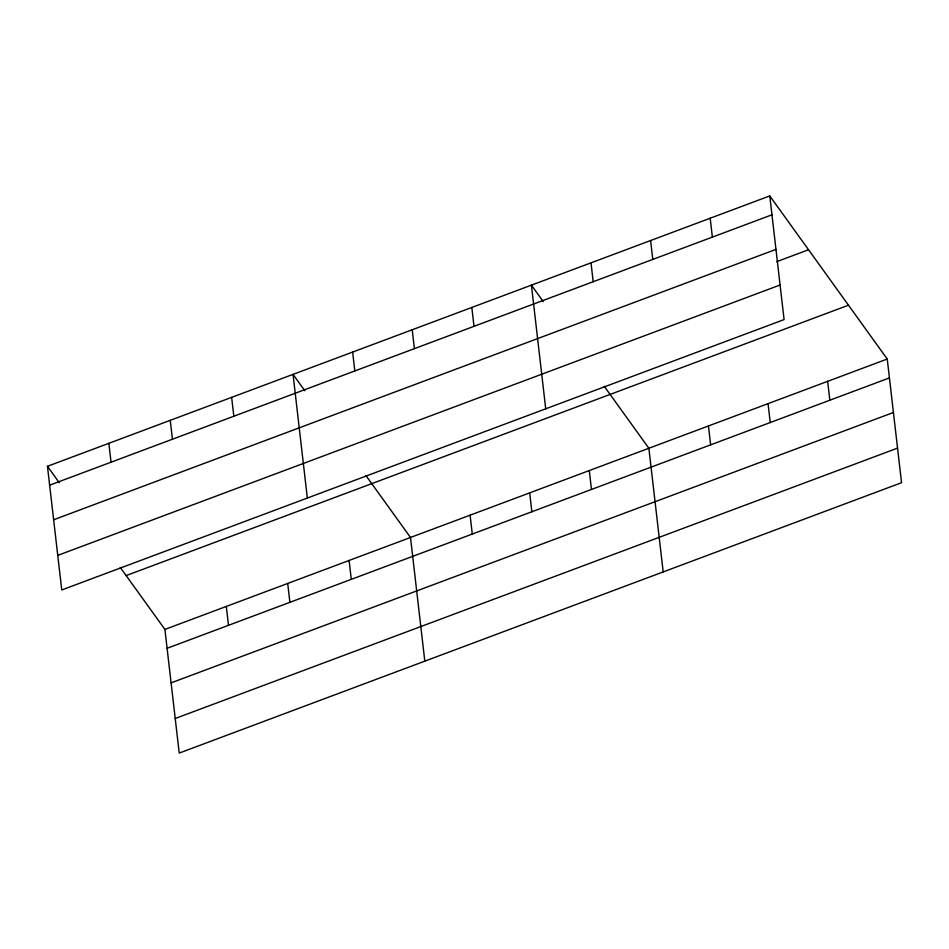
<?xml version="1.0" encoding="UTF-8"?>
<svg xmlns="http://www.w3.org/2000/svg" width="949" height="949" viewBox="0 0 949 949"><rect width="100%" height="100%" fill="white"/><g stroke="black" fill="none" stroke-linecap="round" stroke-linejoin="round"><path stroke-width="1.42" d="M769.781 195.921L784.088 319.588L61.756 589.97L47.45 466.303L769.781 195.921L887.244 359.03L901.55 482.697L179.219 753.079L164.912 629.412L120.321 567.502M49.633 485.188L771.964 214.806M53.63 519.767L775.962 249.385M776.673 261.675L808.548 249.753M57.759 555.39L780.09 285.008M126.146 575.592L848.477 305.198M164.912 629.412L887.244 359.03M167.095 648.297L889.427 377.916M171.093 682.877L893.424 412.483M175.221 718.5L897.552 448.118M543.208 301.533L531.416 285.151L545.722 408.817M604.288 386.338L648.867 448.26L663.185 571.915M304.843 390.763L293.039 374.381L307.346 498.035M365.923 475.568L410.502 537.478L424.808 661.145M47.45 466.303L59.241 482.685M827.647 381.332L829.829 400.217M768.061 403.645L770.244 422.519M710.184 218.234L712.367 237.108M708.464 425.947L710.647 444.832M650.599 240.536L652.782 259.421M591.002 262.837L593.184 281.723M589.282 470.562L591.464 489.447M529.684 492.863L531.867 511.748M471.819 307.452L474.002 326.337M470.099 515.177L472.282 534.062M412.222 329.766L414.416 348.639M352.637 352.067L354.819 370.952M349.102 560.468L351.284 579.341M287.713 583.445L289.896 602.33M231.639 397.358L233.834 416.243M226.313 606.435L228.495 625.308M170.251 420.336L172.433 439.221M108.85 443.325L111.033 462.21"/></g></svg>
